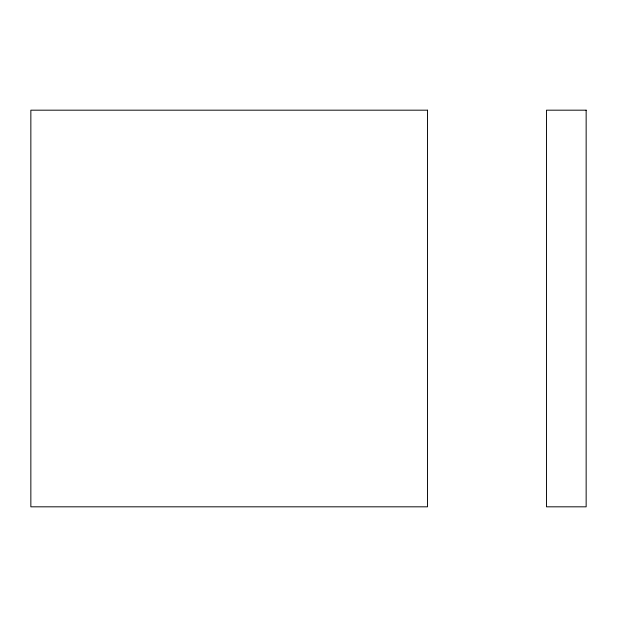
<?xml version="1.0" encoding="UTF-8"?>
<svg xmlns="http://www.w3.org/2000/svg" width="617" height="617" viewBox="0 0 617 617"><rect width="100%" height="100%" fill="white"/><g stroke="black" fill="none" stroke-linecap="round" stroke-linejoin="round"><path stroke-width="0.93" d="M427.496 110.181L30.85 110.181L30.85 506.819L427.496 506.819L427.496 110.181M586.15 110.181L546.485 110.181L546.485 506.819L586.15 506.819L586.15 110.181"/></g></svg>
